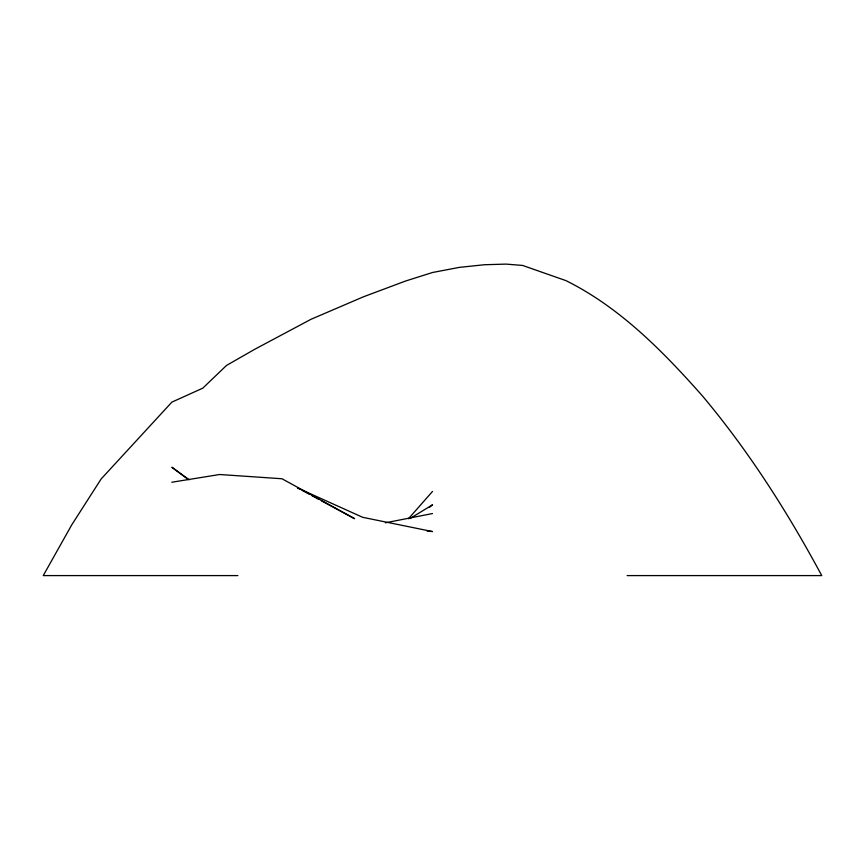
<?xml version="1.0" encoding="UTF-8"?>
<svg xmlns="http://www.w3.org/2000/svg" width="865" height="865" viewBox="0 0 865 865"><rect width="100%" height="100%" fill="white"/><g stroke="black" fill="none" stroke-linecap="round" stroke-linejoin="round"><path stroke-width="1.3" d="M408.464 518.74L432.5 491.428M429.397 507.398L432.5 504.803L409.902 518.589M385.347 522.817L432.5 513.55M171.811 482.238L219.645 474.507L281.99 478.756L354.596 518.676L321.348 500.759M237.875 575.593L43.25 575.593L71.687 524.958L101.118 479.005L171.886 402.117L202.767 388.18L226.522 365.43L254.797 349.255L310.903 319.336L363.387 296.825L405.566 281.028L432.5 272.507L459.434 267.361L484.53 264.733L506.079 264.106L522.622 265.447L566.013 280.649L570.716 283.05C622.508 310.092 663.974 352.488 702.315 395.792C748.733 451.033 787.615 512.134 821.75 575.593L627.125 575.593M427.148 531.056L432.5 531.564L362.673 517.313L297.592 487.957L299.971 489.233M302.35 490.52L309.465 494.358M311.843 495.634L318.969 499.473M189.132 479.761L171.886 467.251L187.954 479.296"/></g></svg>
